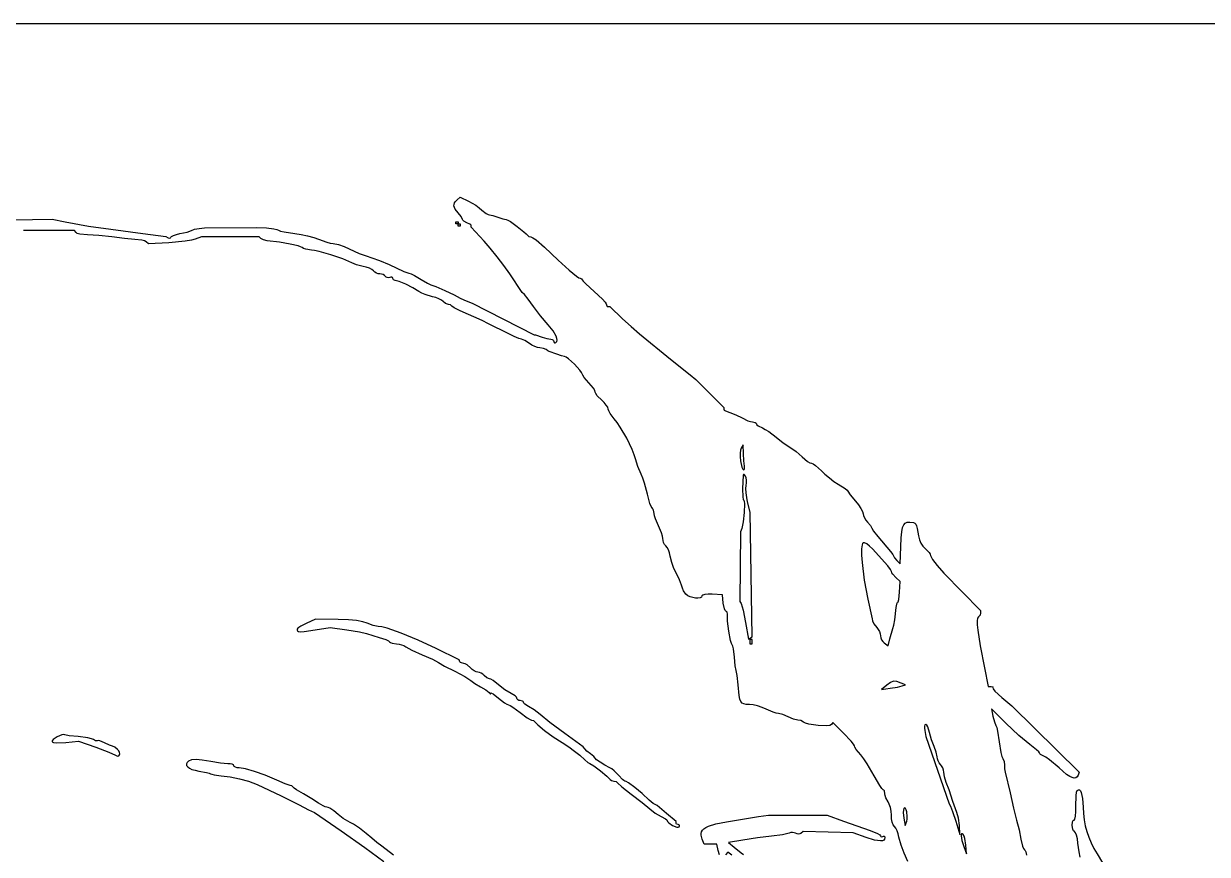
# Model space of a CAD drawing. Extents: x 49.4 to 149.4, y 52.5 to 152.5.
# Drawn here: x 101.08 to 127.23, y 134.1 to 152.45 of the extents above; entities that cross this region are included whole.
import ezdxf

# ---------------------------------------------------------------- set-up
doc = ezdxf.new("R2010")
doc.units = 0
doc.layers.add('LAYER_1', color=7, linetype='CONTINUOUS')

msp = doc.modelspace()

# ---------------------------------------------------------------- linework, layer by layer
at = {"layer": 'LAYER_1'}
for points in [[(149.428, 82.926), (149.443, 152.454), (49.444, 152.454)], [(99.52, 148.093), (101.704, 148.136), (101.992, 148.077), (102.509, 147.982), (103.002, 147.91), (103.706, 147.82), (104.217, 147.754), (104.271, 147.72), (104.309, 147.71), (104.321, 147.718), (104.325, 147.734), (104.341, 147.754), (104.385, 147.776), (104.45, 147.797), (104.53, 147.814), (104.688, 147.848), (104.782, 147.882), (104.851, 147.91), (104.951, 147.93), (105.071, 147.944), (106.225, 147.95), (106.439, 147.94), (106.604, 147.921), (106.666, 147.906), (106.703, 147.89), (106.748, 147.871), (106.831, 147.851), (107.067, 147.816), (107.205, 147.795), (107.35, 147.765), (107.484, 147.728), (107.59, 147.689), (107.771, 147.624), (107.851, 147.604), (107.911, 147.596), (108.029, 147.576), (108.157, 147.527), (108.488, 147.377), (108.64, 147.32), (108.766, 147.281), (108.935, 147.222), (109.149, 147.128), (109.477, 146.978), (109.583, 146.937), (109.64, 146.923), (109.713, 146.888), (109.856, 146.803), (109.999, 146.718), (110.075, 146.682), (110.18, 146.645), (110.38, 146.558), (110.589, 146.46), (110.722, 146.39), (110.802, 146.347), (110.891, 146.312), (110.987, 146.28), (112.358, 145.576), (112.382, 145.576), (112.529, 145.528), (112.637, 145.494), (112.722, 145.48), (112.749, 145.476), (112.77, 145.465), (112.785, 145.449), (112.791, 145.429), (112.794, 145.411), (112.804, 145.401), (112.817, 145.399), (112.834, 145.405), (112.855, 145.427), (112.863, 145.458), (112.858, 145.499), (112.842, 145.546), (112.773, 145.663), (112.66, 145.8), (112.497, 145.994), (112.343, 146.201), (112.222, 146.368), (112.141, 146.466), (112.087, 146.514), (111.814, 146.923), (111.685, 147.106), (111.536, 147.304), (111.386, 147.491), (111.252, 147.644), (110.963, 147.957), (110.963, 147.99), (110.955, 148.005), (110.935, 148.022), (110.867, 148.053), (110.799, 148.088), (110.778, 148.109), (110.771, 148.129), (110.742, 148.189), (110.674, 148.27), (110.608, 148.352), (110.591, 148.39), (110.583, 148.426), (110.584, 148.461), (110.596, 148.495), (110.618, 148.527), (110.65, 148.558), (110.722, 148.618), (110.903, 148.533), (111.064, 148.44), (111.139, 148.385), (111.199, 148.334), (111.296, 148.256), (111.337, 148.235), (111.367, 148.229), (111.444, 148.218), (111.555, 148.181), (111.665, 148.142), (111.739, 148.125), (111.773, 148.113), (111.83, 148.079), (111.982, 147.973), (112.129, 147.856), (112.18, 147.808), (112.206, 147.777), (112.235, 147.751), (112.282, 147.741), (112.324, 147.723), (112.395, 147.674), (112.581, 147.512), (112.887, 147.224), (113.126, 147.009), (113.291, 146.874), (113.342, 146.839), (113.37, 146.827), (113.403, 146.816), (113.416, 146.791), (113.437, 146.76), (113.494, 146.702), (113.681, 146.538), (113.867, 146.368), (113.924, 146.302), (113.945, 146.262), (113.957, 146.219), (113.969, 146.206), (113.984, 146.201), (114.024, 146.201), (114.309, 145.934), (114.498, 145.758), (114.679, 145.6), (115.364, 145.041), (115.797, 144.691), (115.928, 144.59), (116.543, 143.971), (116.543, 143.933), (116.553, 143.915), (116.581, 143.896), (116.675, 143.861), (116.811, 143.812), (116.951, 143.74), (117.078, 143.678), (117.136, 143.659), (117.18, 143.652), (117.239, 143.639), (117.257, 143.626), (117.264, 143.609), (117.274, 143.588), (117.303, 143.564), (117.396, 143.518), (117.461, 143.487), (117.539, 143.439), (117.697, 143.317), (117.856, 143.187), (118.003, 143.091), (118.141, 142.999), (118.278, 142.878), (118.394, 142.779), (118.443, 142.749), (118.478, 142.738), (118.515, 142.725), (118.57, 142.689), (118.701, 142.569), (118.779, 142.494), (118.876, 142.414), (118.977, 142.338), (119.072, 142.276), (119.222, 142.179), (119.268, 142.142), (119.284, 142.12), (119.334, 142.043), (119.453, 141.9), (119.518, 141.82), (119.571, 141.741), (119.608, 141.672), (119.621, 141.623), (119.629, 141.582), (119.649, 141.533), (119.68, 141.484), (119.717, 141.44), (119.785, 141.361), (119.814, 141.307), (119.853, 141.238), (119.946, 141.12), (120.229, 140.791), (120.281, 140.722), (120.294, 140.69), (120.316, 140.65), (120.366, 140.591), (120.439, 140.519), (120.444, 140.703), (120.461, 141.094), (120.474, 141.223), (120.493, 141.316), (120.519, 141.379), (120.553, 141.416), (120.598, 141.435), (120.655, 141.44), (120.736, 141.431), (120.763, 141.417), (120.785, 141.391), (120.803, 141.353), (120.818, 141.299), (120.846, 141.133), (120.865, 141.048), (120.897, 140.971), (120.94, 140.906), (120.992, 140.853), (121.077, 140.77), (121.103, 140.732), (121.113, 140.703), (121.125, 140.667), (121.156, 140.613), (121.259, 140.478), (121.404, 140.309), (122.218, 139.484), (122.218, 139.43), (122.204, 139.384), (122.169, 139.346), (122.15, 139.317), (122.14, 139.259), (122.141, 139.17), (122.152, 139.049), (122.205, 138.706), (122.301, 138.217), (122.387, 137.808), (122.451, 137.808), (122.488, 137.8), (122.493, 137.791), (122.487, 137.78), (122.493, 137.754), (122.533, 137.705), (122.683, 137.563), (122.909, 137.375), (124.391, 135.909), (124.371, 135.848), (124.351, 135.81), (124.324, 135.787), (124.287, 135.781), (124.241, 135.791), (124.185, 135.819), (124.118, 135.863), (123.95, 136.004), (123.739, 136.183), (123.655, 136.243), (123.601, 136.273), (123.542, 136.302), (123.524, 136.32), (123.517, 136.336), (123.5, 136.362), (123.455, 136.407), (123.306, 136.525), (123.063, 136.725), (122.777, 136.994), (122.46, 137.311), (122.49, 137.151), (122.522, 137.023), (122.556, 136.942), (122.573, 136.899), (122.592, 136.816), (122.627, 136.582), (122.665, 136.344), (122.687, 136.259), (122.708, 136.212), (122.738, 136.146), (122.744, 136.067), (122.743, 135.985), (122.759, 135.908), (122.868, 135.451), (122.945, 135.116), (123.013, 134.85), (123.066, 134.637), (123.108, 134.429), (123.144, 134.277), (123.165, 134.225), (123.184, 134.198), (123.202, 134.18), (123.215, 134.152), (123.228, 134.079)], [(120.607, 133.939), (120.526, 134.118), (120.459, 134.297), (120.413, 134.475), (120.395, 134.549), (120.37, 134.618), (120.342, 134.674), (120.313, 134.71), (120.287, 134.747), (120.265, 134.807), (120.251, 134.882), (120.245, 134.964), (120.239, 135.049), (120.223, 135.132), (120.2, 135.204), (120.173, 135.256), (120.123, 135.347), (120.107, 135.395), (120.102, 135.436), (120.091, 135.498), (120.08, 135.516), (120.065, 135.523), (120.038, 135.548), (119.992, 135.614), (119.868, 135.831), (119.713, 136.093), (119.634, 136.208), (119.568, 136.291), (119.469, 136.413), (119.439, 136.461), (119.429, 136.492), (119.41, 136.529), (119.358, 136.595), (119.19, 136.776), (118.952, 137.012), (118.921, 136.962), (118.887, 136.946), (118.819, 136.938), (118.625, 136.944), (118.423, 136.974), (118.347, 136.996), (118.301, 137.02), (118.246, 137.05), (118.18, 137.063), (118.087, 137.084), (117.968, 137.135), (117.847, 137.186), (117.75, 137.207), (117.703, 137.215), (117.637, 137.236), (117.479, 137.305), (117.391, 137.344), (117.291, 137.376), (117.194, 137.398), (117.109, 137.407), (117.041, 137.41), (116.988, 137.42), (116.949, 137.44), (116.919, 137.474), (116.899, 137.527), (116.884, 137.603), (116.862, 137.84), (116.84, 138.045), (116.815, 138.155), (116.793, 138.26), (116.777, 138.451), (116.758, 138.636), (116.744, 138.697), (116.728, 138.726), (116.713, 138.756), (116.695, 138.824), (116.657, 139.028), (116.628, 139.251), (116.622, 139.407), (116.615, 139.45), (116.603, 139.463), (116.588, 139.468), (116.572, 139.482), (116.556, 139.52), (116.533, 139.648), (116.518, 139.828), (116.29, 139.843), (116.196, 139.845), (116.124, 139.84), (116.078, 139.827), (116.062, 139.807), (116.05, 139.78), (116.018, 139.764), (115.972, 139.757), (115.917, 139.758), (115.857, 139.769), (115.799, 139.787), (115.748, 139.812), (115.708, 139.844), (115.652, 139.921), (115.629, 139.981), (115.612, 140.047), (115.568, 140.16), (115.436, 140.436), (115.397, 140.542), (115.362, 140.686), (115.344, 140.758), (115.32, 140.825), (115.291, 140.879), (115.263, 140.915), (115.237, 140.944), (115.215, 140.984), (115.201, 141.029), (115.196, 141.073), (115.188, 141.128), (115.167, 141.199), (115.1, 141.356), (115.032, 141.51), (115.011, 141.579), (115.003, 141.629), (114.99, 141.703), (114.976, 141.732), (114.958, 141.75), (114.937, 141.783), (114.91, 141.851), (114.857, 142.054), (114.792, 142.298), (114.752, 142.411), (114.715, 142.498), (114.645, 142.666), (114.594, 142.834), (114.567, 142.927), (114.523, 143.04), (114.401, 143.293), (114.257, 143.538), (114.187, 143.641), (114.122, 143.72), (114.03, 143.841), (114.002, 143.895), (113.991, 143.936), (113.979, 143.975), (113.948, 144.025), (113.902, 144.079), (113.847, 144.131), (113.746, 144.232), (113.716, 144.277), (113.705, 144.31), (113.693, 144.345), (113.662, 144.396), (113.56, 144.518), (113.458, 144.637), (113.427, 144.684), (113.416, 144.715), (113.402, 144.748), (113.364, 144.799), (113.244, 144.926), (113.113, 145.044), (113.061, 145.081), (113.028, 145.095), (112.961, 145.112), (112.854, 145.151), (112.687, 145.211), (112.653, 145.225), (112.618, 145.251), (112.562, 145.277), (112.477, 145.288), (112.426, 145.295), (112.366, 145.316), (112.304, 145.346), (112.249, 145.384), (112.148, 145.452), (112.078, 145.48), (112.017, 145.496), (111.913, 145.54), (111.636, 145.681), (111.492, 145.748), (111.348, 145.82), (111.203, 145.895), (110.72, 146.107), (110.589, 146.174), (110.538, 146.212), (110.508, 146.239), (110.46, 146.25), (110.399, 146.269), (110.342, 146.317), (110.306, 146.345), (110.251, 146.374), (110.182, 146.399), (110.109, 146.417), (109.948, 146.465), (109.872, 146.499), (109.81, 146.534), (109.674, 146.616), (109.517, 146.695), (109.375, 146.755), (109.284, 146.779), (109.247, 146.792), (109.236, 146.807), (109.231, 146.825), (109.226, 146.841), (109.212, 146.851), (109.19, 146.852), (109.164, 146.846), (109.135, 146.84), (109.107, 146.843), (109.083, 146.854), (109.065, 146.872), (109.046, 146.892), (109.017, 146.908), (108.946, 146.923), (108.907, 146.928), (108.868, 146.943), (108.831, 146.964), (108.803, 146.99), (108.767, 147.019), (108.713, 147.047), (108.646, 147.072), (108.574, 147.09), (108.43, 147.125), (108.324, 147.166), (108.127, 147.255), (107.862, 147.348), (107.605, 147.422), (107.503, 147.444), (107.432, 147.452), (107.308, 147.468), (107.258, 147.484), (107.226, 147.505), (107.195, 147.523), (107.139, 147.542), (106.965, 147.584), (106.729, 147.624), (106.458, 147.658), (106.373, 147.676), (106.317, 147.705), (106.281, 147.741), (105.005, 147.741), (104.869, 147.688), (104.782, 147.666), (104.642, 147.645), (104.286, 147.613), (103.837, 147.591), (103.781, 147.633), (103.743, 147.651), (103.684, 147.667), (103.532, 147.686), (103.304, 147.707), (103.027, 147.742), (102.739, 147.774), (102.488, 147.788), (102.32, 147.803), (102.262, 147.818), (102.233, 147.837), (102.203, 147.885), (101.07, 147.885)], [(109.25, 134.08), (108.988, 134.273), (108.877, 134.355), (108.766, 134.45), (108.644, 134.556), (108.496, 134.671), (108.365, 134.764), (108.293, 134.802), (108.237, 134.828), (108.138, 134.891), (108.025, 134.974), (107.928, 135.054), (107.844, 135.114), (107.804, 135.132), (107.771, 135.139), (107.736, 135.145), (107.691, 135.164), (107.59, 135.227), (107.446, 135.323), (107.259, 135.431), (107.102, 135.524), (107.05, 135.56), (107.027, 135.583), (107.002, 135.609), (106.964, 135.62), (106.857, 135.653), (106.666, 135.734), (106.409, 135.844), (106.174, 135.929), (105.978, 135.985), (105.839, 136.004), (105.793, 136.008), (105.755, 136.019), (105.729, 136.034), (105.72, 136.053), (105.71, 136.072), (105.681, 136.087), (105.639, 136.097), (105.588, 136.099), (105.424, 136.111), (105.215, 136.144), (105.022, 136.178), (104.884, 136.191), (104.788, 136.183), (104.72, 136.156), (104.686, 136.126), (104.671, 136.094), (104.677, 136.061), (104.7, 136.029), (104.74, 136), (104.795, 135.974), (104.864, 135.952), (104.946, 135.937), (105.118, 135.907), (105.177, 135.891), (105.207, 135.876), (105.235, 135.864), (105.288, 135.851), (105.442, 135.832), (105.64, 135.809), (105.844, 135.767), (106.046, 135.709), (106.235, 135.636), (106.763, 135.389), (107.163, 135.187), (107.367, 135.081), (107.499, 135.018), (108.088, 134.613), (108.61, 134.248), (109.034, 133.94)], [(124.418, 134.032), (124.392, 134.153), (124.367, 134.343), (124.354, 134.437), (124.335, 134.517), (124.314, 134.574), (124.291, 134.6), (124.27, 134.617), (124.254, 134.648), (124.24, 134.733), (124.249, 134.814), (124.264, 134.84), (124.285, 134.85), (124.302, 134.874), (124.315, 134.941), (124.322, 135.039), (124.322, 135.16), (124.326, 135.389), (124.336, 135.467), (124.349, 135.506), (124.376, 135.523), (124.4, 135.522), (124.421, 135.501), (124.44, 135.463), (124.468, 135.333), (124.481, 135.139), (124.488, 134.998), (124.504, 134.861), (124.529, 134.728), (124.563, 134.599), (124.606, 134.472), (124.658, 134.348), (124.72, 134.226), (124.791, 134.106), (124.911, 133.907)], [(116.449, 134.085), (116.422, 134.177), (116.391, 134.321), (116.107, 134.321), (116.066, 134.429), (116.041, 134.52), (116.041, 134.559), (116.05, 134.596), (116.07, 134.629), (116.102, 134.659), (116.146, 134.688), (116.204, 134.715), (116.368, 134.766), (116.601, 134.817), (117.312, 134.931), (117.529, 134.962), (118.827, 134.962), (119.188, 134.832), (119.777, 134.625), (119.939, 134.557), (119.988, 134.526), (120.006, 134.503), (120.01, 134.489), (120.02, 134.481), (120.054, 134.489), (120.072, 134.497), (120.088, 134.495), (120.098, 134.484), (120.102, 134.466), (120.096, 134.434), (120.078, 134.41), (120.047, 134.397), (120.004, 134.392), (119.876, 134.412), (119.692, 134.47), (119.404, 134.574), (118.298, 134.598), (118.248, 134.558), (118.224, 134.546), (118.193, 134.543), (118.161, 134.548), (118.131, 134.561), (118.099, 134.574), (118.061, 134.579), (118.022, 134.576), (117.988, 134.564), (117.843, 134.528), (117.601, 134.495), (117.285, 134.457), (116.966, 134.409), (116.644, 134.355), (116.774, 134.255), (116.927, 134.13), (116.982, 134.092)], [(116.72, 134.076), (116.635, 134.144), (116.579, 134.088)]]:
    msp.add_lwpolyline(points, dxfattribs=at)
for points in [[(110.722, 147.981), (110.674, 147.981), (110.674, 148.029), (110.626, 148.029), (110.626, 148.077), (110.674, 148.077), (110.674, 148.029), (110.722, 148.029)], [(116.913, 142.796), (116.943, 142.653), (116.961, 142.61), (116.978, 142.594), (116.991, 142.601), (116.999, 142.619), (116.999, 142.678), (116.986, 142.794), (116.978, 142.955), (116.973, 143.147), (116.929, 143.073), (116.914, 143.028), (116.906, 142.961), (116.906, 142.881)], [(117.026, 139.218), (117.09, 138.848), (117.173, 138.899), (117.127, 141.656), (117.07, 141.885), (117.049, 141.985), (117.037, 142.086), (117.033, 142.178), (117.039, 142.248), (117.045, 142.306), (117.044, 142.363), (117.036, 142.414), (117.021, 142.452), (116.992, 142.491), (116.982, 142.49), (116.975, 142.473), (116.959, 142.173), (116.963, 141.995), (116.972, 141.941), (116.984, 141.921), (116.994, 141.899), (116.998, 141.84), (116.992, 141.652), (116.971, 141.443), (116.941, 141.295), (116.914, 141.223), (116.895, 139.684), (116.928, 139.636), (116.971, 139.493)], [(120.09, 138.767), (120.174, 138.705), (120.212, 138.858), (120.279, 139.083), (120.303, 139.164), (120.325, 139.281), (120.355, 139.552), (120.368, 139.628), (120.377, 139.651), (120.388, 139.66), (120.399, 139.678), (120.411, 139.728), (120.428, 139.891), (120.442, 140.123), (120.344, 140.211), (120.275, 140.287), (120.254, 140.32), (120.246, 140.344), (120.229, 140.388), (120.164, 140.473), (119.827, 140.847), (119.762, 140.909), (119.702, 140.955), (119.652, 140.981), (119.619, 140.982), (119.607, 140.966), (119.598, 140.938), (119.588, 140.845), (119.589, 140.711), (119.6, 140.545), (119.648, 140.152), (119.727, 139.732), (119.824, 139.299), (119.831, 139.253), (119.86, 139.192), (119.922, 139.112), (119.954, 139.067), (119.981, 139.017), (119.999, 138.967), (120.006, 138.923), (120.012, 138.881), (120.03, 138.838), (120.057, 138.798)], [(115.557, 134.706), (115.564, 134.725), (115.563, 134.74), (115.553, 134.75), (115.535, 134.754), (115.501, 134.764), (115.492, 134.776), (115.49, 134.79), (115.49, 134.819), (115.28, 135), (115.126, 135.132), (115.071, 135.172), (115.042, 135.187), (114.985, 135.218), (114.896, 135.295), (114.739, 135.437), (114.575, 135.573), (114.437, 135.675), (114.389, 135.704), (114.361, 135.715), (114.337, 135.725), (114.303, 135.752), (114.222, 135.84), (114.124, 135.941), (114.07, 135.982), (114.023, 136.01), (113.914, 136.066), (113.811, 136.129), (113.735, 136.185), (113.705, 136.221), (113.674, 136.258), (113.602, 136.313), (113.521, 136.374), (113.47, 136.425), (113.44, 136.47), (113.031, 136.765), (112.702, 137.01), (112.484, 137.185), (112.353, 137.289), (112.232, 137.362), (112.151, 137.411), (112.126, 137.435), (112.117, 137.455), (112.112, 137.471), (112.096, 137.484), (112.045, 137.495), (112.017, 137.499), (111.994, 137.51), (111.979, 137.525), (111.973, 137.545), (111.963, 137.568), (111.935, 137.597), (111.843, 137.653), (111.708, 137.733), (111.568, 137.844), (111.449, 137.938), (111.4, 137.966), (111.367, 137.976), (111.31, 137.998), (111.252, 138.049), (111.222, 138.077), (111.186, 138.1), (111.148, 138.115), (111.112, 138.121), (111.075, 138.128), (111.032, 138.149), (110.988, 138.18), (110.95, 138.217), (110.872, 138.285), (110.832, 138.306), (110.799, 138.313), (110.746, 138.325), (110.726, 138.338), (110.714, 138.353), (110.698, 138.393), (110.193, 138.644), (109.793, 138.831), (109.415, 138.986), (109.106, 139.092), (108.991, 139.121), (108.91, 139.131), (108.799, 139.152), (108.666, 139.204), (108.571, 139.237), (108.433, 139.261), (108.251, 139.277), (108.022, 139.284), (107.524, 139.29), (107.319, 139.199), (107.199, 139.14), (107.133, 139.092), (107.119, 139.072), (107.118, 139.053), (107.129, 139.036), (107.151, 139.02), (107.191, 139.016), (107.273, 139.022), (107.516, 139.054), (107.845, 139.11), (108.214, 139.057), (108.495, 139.011), (108.654, 138.974), (108.929, 138.891), (109.08, 138.841), (109.133, 138.815), (109.16, 138.793), (109.181, 138.775), (109.217, 138.76), (109.315, 138.746), (109.369, 138.741), (109.426, 138.728), (109.477, 138.708), (109.516, 138.684), (109.655, 138.606), (109.881, 138.508), (110.106, 138.412), (110.241, 138.338), (110.377, 138.257), (110.602, 138.141), (110.825, 138.024), (110.956, 137.939), (111.046, 137.873), (111.172, 137.8), (111.29, 137.73), (111.359, 137.669), (111.384, 137.643), (111.392, 137.645), (111.395, 137.657), (111.399, 137.662), (111.409, 137.661), (111.446, 137.642), (111.566, 137.549), (111.701, 137.443), (111.753, 137.411), (111.786, 137.399), (111.822, 137.386), (111.882, 137.35), (112.042, 137.231), (112.202, 137.112), (112.263, 137.076), (112.299, 137.063), (112.34, 137.052), (112.366, 137.026), (112.435, 136.955), (112.584, 136.835), (112.776, 136.695), (112.972, 136.564), (113.119, 136.468), (113.246, 136.377), (113.36, 136.285), (113.471, 136.185), (113.542, 136.125), (113.587, 136.101), (113.67, 136.052), (113.817, 135.943), (113.961, 135.825), (114.033, 135.752), (114.064, 135.726), (114.114, 135.716), (114.164, 135.704), (114.194, 135.677), (114.29, 135.587), (114.498, 135.426), (114.737, 135.244), (114.907, 135.104), (115.031, 135.008), (115.16, 134.933), (115.253, 134.883), (115.282, 134.86), (115.292, 134.844), (115.302, 134.818), (115.329, 134.789), (115.413, 134.734), (115.503, 134.699), (115.537, 134.696)], [(117.12, 138.746), (117.168, 138.746), (117.168, 138.842), (117.12, 138.842)], [(120.143, 137.834), (120.03, 137.741), (120.222, 137.766), (120.379, 137.792), (120.487, 137.817), (120.559, 137.842), (120.463, 137.882), (120.367, 137.915), (120.293, 137.919), (120.224, 137.893)], [(121.671, 134.826), (121.761, 134.537), (121.75, 134.73), (121.729, 134.894), (121.693, 135.018), (121.602, 135.26), (121.519, 135.523), (121.457, 135.683), (121.417, 135.807), (121.401, 135.915), (121.395, 135.958), (121.379, 136.004), (121.356, 136.048), (121.328, 136.083), (121.3, 136.119), (121.277, 136.162), (121.262, 136.208), (121.256, 136.251), (121.236, 136.357), (121.188, 136.477), (121.13, 136.623), (121.087, 136.788), (121.049, 136.914), (121.026, 136.952), (121.005, 136.966), (120.988, 136.956), (120.978, 136.928), (120.977, 136.886), (120.983, 136.834), (121.009, 136.702), (121.523, 135.211), (121.552, 135.163), (121.599, 135.044)], [(103.194, 136.291), (103.2, 136.316), (103.195, 136.348), (103.179, 136.382), (103.153, 136.414), (103.091, 136.464), (103.042, 136.486), (102.973, 136.507), (102.863, 136.559), (102.757, 136.603), (102.72, 136.611), (102.699, 136.607), (102.685, 136.601), (102.665, 136.604), (102.617, 136.63), (102.573, 136.651), (102.495, 136.67), (102.284, 136.698), (102.083, 136.718), (101.986, 136.74), (101.962, 136.746), (101.922, 136.738), (101.82, 136.692), (101.731, 136.631), (101.706, 136.603), (101.703, 136.582), (101.735, 136.569), (101.803, 136.562), (102.008, 136.568), (102.288, 136.593), (102.669, 136.462), (102.955, 136.356), (103.106, 136.286), (103.132, 136.27), (103.156, 136.265), (103.177, 136.272)], [(120.519, 134.893), (120.551, 134.734), (120.584, 134.828), (120.594, 134.875), (120.597, 134.93), (120.585, 135.038), (120.572, 135.081), (120.556, 135.11), (120.538, 135.12), (120.52, 135.105), (120.51, 135.072), (120.506, 135.021)], [(121.846, 134.27), (121.906, 134.108), (121.894, 134.296), (121.872, 134.443), (121.854, 134.498), (121.834, 134.532), (121.812, 134.549), (121.796, 134.548), (121.788, 134.532), (121.786, 134.501), (121.803, 134.404)]]:
    msp.add_lwpolyline(points, close=True, dxfattribs=at)

doc.saveas('drawing.dxf')
